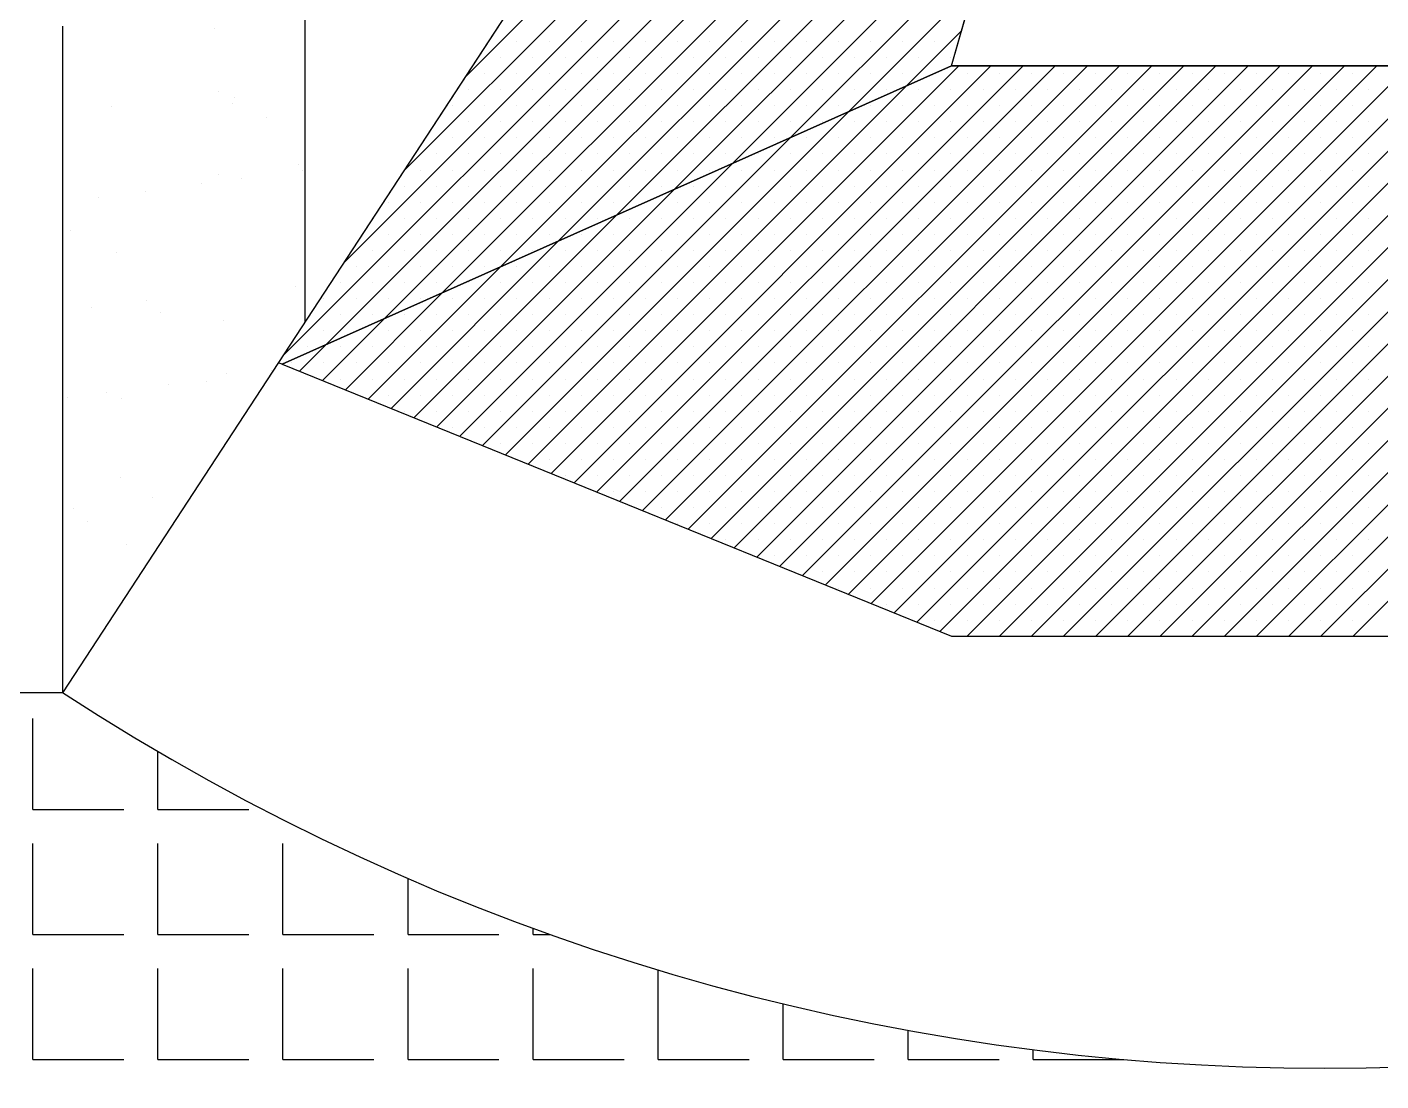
# Model space of a CAD drawing. Extents: x 17373 to 24759, y 49315 to 53755.
# Drawn here: x 18632 to 19615, y 49833 to 50598 of the extents above; entities that cross this region are included whole.
import ezdxf

# ---------------------------------------------------------------- set-up
doc = ezdxf.new("R2010")
doc.units = 0
doc.header["$LTSCALE"] = 10
doc.header["$MEASUREMENT"] = 0
doc.layers.get('0').update_dxf_attribs({"color": 3, "linetype": 'CONTINUOUS'})
for name, color, linetype in [('3', 3, 'CONTINUOUS'), ('7', 7, 'CONTINUOUS'), ('BH', 3, 'CONTINUOUS')]:
    doc.layers.add(name, color=color, linetype=linetype)

# ---------------------------------------------------------------- blocks, each defined once
blk = doc.blocks.new('*X8')
at = {"color": 0}
for p, q in [((748.45, 440.86), (882.91, 575.32)), ((756, 437.8), (893.52, 575.32)), ((763.54, 434.73), (904.12, 575.32)), ((771.08, 431.67), (914.73, 575.32)), ((778.62, 428.6), (925.34, 575.32)), ((786.16, 425.54), (935.94, 575.32)), ((793.7, 422.47), (946.55, 575.32)), ((801.24, 419.41), (957.16, 575.32)), ((808.78, 416.34), (967.76, 575.32)), ((816.33, 413.27), (978.37, 575.32)), ((823.87, 410.21), (988.98, 575.32)), ((831.41, 407.14), (999.58, 575.32)), ((838.95, 404.08), (1010.19, 575.32)), ((846.49, 401.01), (1020.8, 575.32)), ((854.03, 397.95), (1031.4, 575.32)), ((861.57, 394.88), (1042.01, 575.32)), ((869.11, 391.82), (1052.62, 575.32)), ((875.04, 572.76), (875.04, 572.76)), ((876.66, 388.75), (1063.22, 575.32)), ((885.65, 572.76), (885.65, 572.76)), ((885.69, 387.18), (1073.83, 575.32)), ((896.26, 572.76), (896.26, 572.76)), ((896.3, 387.18), (1084.44, 575.32)), ((906.86, 572.76), (906.86, 572.76)), ((906.9, 387.18), (1095.04, 575.32)), ((917.47, 572.76), (917.47, 572.76)), ((917.51, 387.18), (1105.65, 575.32)), ((928.08, 572.76), (928.08, 572.76)), ((928.12, 387.18), (1116.26, 575.32)), ((938.68, 572.76), (938.68, 572.76)), ((938.72, 387.18), (1126.7, 575.16)), ((949.29, 572.76), (949.29, 572.76)), ((949.33, 387.18), (1134.05, 571.9)), ((959.9, 572.76), (959.9, 572.76)), ((970.5, 572.76), (970.5, 572.76)), ((981.11, 572.76), (981.11, 572.76)), ((991.72, 572.76), (991.72, 572.76)), ((1002.32, 572.76), (1002.32, 572.76)), ((1012.93, 572.76), (1012.93, 572.76)), ((740.91, 443.93), (865.7, 568.72)), ((869.74, 567.45), (869.74, 567.45)), ((880.35, 567.45), (880.35, 567.45)), ((890.95, 567.45), (890.95, 567.45)), ((901.56, 567.45), (901.56, 567.45)), ((912.17, 567.45), (912.17, 567.45)), ((922.77, 567.45), (922.77, 567.45)), ((933.38, 567.45), (933.38, 567.45)), ((943.99, 567.45), (943.99, 567.45)), ((954.59, 567.45), (954.59, 567.45)), ((959.94, 387.18), (1141.4, 568.65)), ((965.2, 567.45), (965.2, 567.45)), ((975.81, 567.45), (975.81, 567.45)), ((986.41, 567.45), (986.41, 567.45)), ((997.02, 567.45), (997.02, 567.45)), ((1007.63, 567.45), (1007.63, 567.45)), ((1018.23, 567.45), (1018.23, 567.45)), ((970.54, 387.18), (1148.75, 565.39)), ((733.37, 446.99), (846.57, 560.19)), ((853.83, 562.15), (853.83, 562.15)), ((864.44, 562.15), (864.44, 562.15)), ((875.04, 562.15), (875.04, 562.15)), ((885.65, 562.15), (885.65, 562.15)), ((896.26, 562.15), (896.26, 562.15)), ((906.86, 562.15), (906.86, 562.15)), ((917.47, 562.15), (917.47, 562.15)), ((928.08, 562.15), (928.08, 562.15)), ((938.68, 562.15), (938.68, 562.15)), ((949.29, 562.15), (949.29, 562.15)), ((959.9, 562.15), (959.9, 562.15)), ((970.5, 562.15), (970.5, 562.15)), ((981.11, 562.15), (981.11, 562.15)), ((981.15, 387.18), (1156.11, 562.14)), ((991.72, 562.15), (991.72, 562.15)), ((991.76, 387.18), (1163.46, 558.88)), ((1002.32, 562.15), (1002.32, 562.15)), ((1012.93, 562.15), (1012.93, 562.15)), ((848.53, 556.85), (848.53, 556.85)), ((859.13, 556.85), (859.13, 556.85)), ((869.74, 556.85), (869.74, 556.85)), ((880.35, 556.85), (880.35, 556.85)), ((890.95, 556.85), (890.95, 556.85)), ((901.56, 556.85), (901.56, 556.85)), ((912.17, 556.85), (912.17, 556.85)), ((922.77, 556.85), (922.77, 556.85)), ((933.38, 556.85), (933.38, 556.85)), ((943.99, 556.85), (943.99, 556.85)), ((954.59, 556.85), (954.59, 556.85)), ((965.2, 556.85), (965.2, 556.85)), ((975.81, 556.85), (975.81, 556.85)), ((986.41, 556.85), (986.41, 556.85)), ((997.02, 556.85), (997.02, 556.85)), ((1002.36, 387.18), (1170.81, 555.63)), ((1007.63, 556.85), (1007.63, 556.85)), ((1018.23, 556.85), (1018.23, 556.85)), ((725.83, 450.06), (827.44, 551.66)), ((832.62, 551.54), (832.62, 551.54)), ((843.22, 551.54), (843.22, 551.54)), ((853.83, 551.54), (853.83, 551.54)), ((864.44, 551.54), (864.44, 551.54)), ((875.04, 551.54), (875.04, 551.54)), ((885.65, 551.54), (885.65, 551.54)), ((896.26, 551.54), (896.26, 551.54)), ((906.86, 551.54), (906.86, 551.54)), ((917.47, 551.54), (917.47, 551.54)), ((928.08, 551.54), (928.08, 551.54)), ((938.68, 551.54), (938.68, 551.54)), ((949.29, 551.54), (949.29, 551.54)), ((959.9, 551.54), (959.9, 551.54)), ((970.5, 551.54), (970.5, 551.54)), ((981.11, 551.54), (981.11, 551.54)), ((991.72, 551.54), (991.72, 551.54)), ((1002.32, 551.54), (1002.32, 551.54)), ((1012.93, 551.54), (1012.93, 551.54)), ((1012.97, 387.18), (1178.16, 552.37)), ((816.71, 546.24), (816.71, 546.24)), ((827.31, 546.24), (827.31, 546.24)), ((837.92, 546.24), (837.92, 546.24)), ((848.53, 546.24), (848.53, 546.24)), ((859.13, 546.24), (859.13, 546.24)), ((869.74, 546.24), (869.74, 546.24)), ((880.35, 546.24), (880.35, 546.24)), ((890.95, 546.24), (890.95, 546.24)), ((901.56, 546.24), (901.56, 546.24)), ((912.17, 546.24), (912.17, 546.24)), ((922.77, 546.24), (922.77, 546.24)), ((933.38, 546.24), (933.38, 546.24)), ((943.99, 546.24), (943.99, 546.24)), ((954.59, 546.24), (954.59, 546.24)), ((965.2, 546.24), (965.2, 546.24)), ((975.81, 546.24), (975.81, 546.24)), ((986.41, 546.24), (986.41, 546.24)), ((997.02, 546.24), (997.02, 546.24)), ((1007.63, 546.24), (1007.63, 546.24)), ((1018.23, 546.24), (1018.23, 546.24)), ((718.29, 453.12), (808.3, 543.14)), ((811.41, 540.94), (811.41, 540.94)), ((822.01, 540.94), (822.01, 540.94)), ((832.62, 540.94), (832.62, 540.94)), ((843.22, 540.94), (843.22, 540.94)), ((853.83, 540.94), (853.83, 540.94)), ((864.44, 540.94), (864.44, 540.94)), ((875.04, 540.94), (875.04, 540.94)), ((885.65, 540.94), (885.65, 540.94)), ((896.26, 540.94), (896.26, 540.94)), ((906.86, 540.94), (906.86, 540.94)), ((917.47, 540.94), (917.47, 540.94)), ((928.08, 540.94), (928.08, 540.94)), ((938.68, 540.94), (938.68, 540.94)), ((949.29, 540.94), (949.29, 540.94)), ((959.9, 540.94), (959.9, 540.94)), ((970.5, 540.94), (970.5, 540.94)), ((981.11, 540.94), (981.11, 540.94)), ((991.72, 540.94), (991.72, 540.94)), ((1002.32, 540.94), (1002.32, 540.94)), ((1012.93, 540.94), (1012.93, 540.94)), ((710.75, 456.19), (789.17, 534.61)), ((795.5, 535.63), (795.5, 535.63)), ((806.1, 535.63), (806.1, 535.63)), ((816.71, 535.63), (816.71, 535.63)), ((827.31, 535.63), (827.31, 535.63)), ((837.92, 535.63), (837.92, 535.63)), ((848.53, 535.63), (848.53, 535.63)), ((859.13, 535.63), (859.13, 535.63)), ((869.74, 535.63), (869.74, 535.63)), ((880.35, 535.63), (880.35, 535.63)), ((890.95, 535.63), (890.95, 535.63)), ((901.56, 535.63), (901.56, 535.63)), ((912.17, 535.63), (912.17, 535.63)), ((922.77, 535.63), (922.77, 535.63)), ((933.38, 535.63), (933.38, 535.63)), ((943.99, 535.63), (943.99, 535.63)), ((954.59, 535.63), (954.59, 535.63)), ((965.2, 535.63), (965.2, 535.63)), ((975.81, 535.63), (975.81, 535.63)), ((986.41, 535.63), (986.41, 535.63)), ((997.02, 535.63), (997.02, 535.63)), ((1007.63, 535.63), (1007.63, 535.63)), ((1018.23, 535.63), (1018.23, 535.63)), ((779.59, 530.33), (779.59, 530.33)), ((790.19, 530.33), (790.19, 530.33)), ((800.8, 530.33), (800.8, 530.33)), ((811.41, 530.33), (811.41, 530.33)), ((822.01, 530.33), (822.01, 530.33)), ((832.62, 530.33), (832.62, 530.33)), ((843.22, 530.33), (843.22, 530.33)), ((853.83, 530.33), (853.83, 530.33)), ((864.44, 530.33), (864.44, 530.33)), ((875.04, 530.33), (875.04, 530.33)), ((885.65, 530.33), (885.65, 530.33)), ((896.26, 530.33), (896.26, 530.33)), ((906.86, 530.33), (906.86, 530.33)), ((917.47, 530.33), (917.47, 530.33)), ((928.08, 530.33), (928.08, 530.33)), ((938.68, 530.33), (938.68, 530.33)), ((949.29, 530.33), (949.29, 530.33)), ((959.9, 530.33), (959.9, 530.33)), ((970.5, 530.33), (970.5, 530.33)), ((981.11, 530.33), (981.11, 530.33)), ((991.72, 530.33), (991.72, 530.33)), ((1002.32, 530.33), (1002.32, 530.33)), ((1012.93, 530.33), (1012.93, 530.33)), ((703.21, 459.25), (770.04, 526.09)), ((774.28, 525.03), (774.28, 525.03)), ((784.89, 525.03), (784.89, 525.03)), ((795.5, 525.03), (795.5, 525.03)), ((806.1, 525.03), (806.1, 525.03)), ((816.71, 525.03), (816.71, 525.03)), ((827.31, 525.03), (827.31, 525.03)), ((837.92, 525.03), (837.92, 525.03)), ((848.53, 525.03), (848.53, 525.03)), ((859.13, 525.03), (859.13, 525.03)), ((869.74, 525.03), (869.74, 525.03)), ((880.35, 525.03), (880.35, 525.03)), ((890.95, 525.03), (890.95, 525.03)), ((901.56, 525.03), (901.56, 525.03)), ((912.17, 525.03), (912.17, 525.03)), ((922.77, 525.03), (922.77, 525.03)), ((933.38, 525.03), (933.38, 525.03)), ((943.99, 525.03), (943.99, 525.03)), ((954.59, 525.03), (954.59, 525.03)), ((965.2, 525.03), (965.2, 525.03)), ((975.81, 525.03), (975.81, 525.03)), ((986.41, 525.03), (986.41, 525.03)), ((997.02, 525.03), (997.02, 525.03)), ((1007.63, 525.03), (1007.63, 525.03)), ((1018.23, 525.03), (1018.23, 525.03)), ((758.37, 519.72), (758.37, 519.72)), ((768.98, 519.72), (768.98, 519.72)), ((779.59, 519.72), (779.59, 519.72)), ((790.19, 519.72), (790.19, 519.72)), ((800.8, 519.72), (800.8, 519.72)), ((811.41, 519.72), (811.41, 519.72)), ((822.01, 519.72), (822.01, 519.72)), ((832.62, 519.72), (832.62, 519.72)), ((843.22, 519.72), (843.22, 519.72)), ((853.83, 519.72), (853.83, 519.72)), ((864.44, 519.72), (864.44, 519.72)), ((875.04, 519.72), (875.04, 519.72)), ((885.65, 519.72), (885.65, 519.72)), ((896.26, 519.72), (896.26, 519.72)), ((906.86, 519.72), (906.86, 519.72)), ((917.47, 519.72), (917.47, 519.72)), ((928.08, 519.72), (928.08, 519.72)), ((938.68, 519.72), (938.68, 519.72)), ((949.29, 519.72), (949.29, 519.72)), ((959.9, 519.72), (959.9, 519.72)), ((970.5, 519.72), (970.5, 519.72)), ((981.11, 519.72), (981.11, 519.72)), ((991.72, 519.72), (991.72, 519.72)), ((1002.32, 519.72), (1002.32, 519.72)), ((1012.93, 519.72), (1012.93, 519.72)), ((695.66, 462.32), (750.9, 517.56)), ((753.07, 514.42), (753.07, 514.42)), ((763.68, 514.42), (763.68, 514.42)), ((774.28, 514.42), (774.28, 514.42)), ((784.89, 514.42), (784.89, 514.42)), ((795.5, 514.42), (795.5, 514.42)), ((806.1, 514.42), (806.1, 514.42)), ((816.71, 514.42), (816.71, 514.42)), ((827.31, 514.42), (827.31, 514.42)), ((837.92, 514.42), (837.92, 514.42)), ((848.53, 514.42), (848.53, 514.42)), ((859.13, 514.42), (859.13, 514.42)), ((869.74, 514.42), (869.74, 514.42)), ((880.35, 514.42), (880.35, 514.42)), ((890.95, 514.42), (890.95, 514.42)), ((901.56, 514.42), (901.56, 514.42)), ((912.17, 514.42), (912.17, 514.42)), ((922.77, 514.42), (922.77, 514.42)), ((933.38, 514.42), (933.38, 514.42)), ((943.99, 514.42), (943.99, 514.42)), ((954.59, 514.42), (954.59, 514.42)), ((965.2, 514.42), (965.2, 514.42)), ((975.81, 514.42), (975.81, 514.42)), ((986.41, 514.42), (986.41, 514.42)), ((997.02, 514.42), (997.02, 514.42)), ((1007.63, 514.42), (1007.63, 514.42)), ((1018.23, 514.42), (1018.23, 514.42)), ((737.16, 509.12), (737.16, 509.12)), ((747.77, 509.12), (747.77, 509.12)), ((758.37, 509.12), (758.37, 509.12)), ((768.98, 509.12), (768.98, 509.12)), ((779.59, 509.12), (779.59, 509.12)), ((790.19, 509.12), (790.19, 509.12)), ((800.8, 509.12), (800.8, 509.12)), ((811.41, 509.12), (811.41, 509.12)), ((822.01, 509.12), (822.01, 509.12)), ((832.62, 509.12), (832.62, 509.12)), ((843.22, 509.12), (843.22, 509.12)), ((853.83, 509.12), (853.83, 509.12)), ((864.44, 509.12), (864.44, 509.12)), ((875.04, 509.12), (875.04, 509.12)), ((885.65, 509.12), (885.65, 509.12)), ((896.26, 509.12), (896.26, 509.12)), ((906.86, 509.12), (906.86, 509.12)), ((917.47, 509.12), (917.47, 509.12)), ((928.08, 509.12), (928.08, 509.12)), ((938.68, 509.12), (938.68, 509.12)), ((949.29, 509.12), (949.29, 509.12)), ((959.9, 509.12), (959.9, 509.12)), ((970.5, 509.12), (970.5, 509.12)), ((981.11, 509.12), (981.11, 509.12)), ((991.72, 509.12), (991.72, 509.12)), ((1002.32, 509.12), (1002.32, 509.12)), ((1012.93, 509.12), (1012.93, 509.12)), ((688.12, 465.39), (731.77, 509.03)), ((680.58, 468.45), (712.64, 500.51)), ((721.25, 503.81), (721.25, 503.81)), ((731.86, 503.81), (731.86, 503.81)), ((742.46, 503.81), (742.46, 503.81)), ((753.07, 503.81), (753.07, 503.81)), ((763.68, 503.81), (763.68, 503.81)), ((774.28, 503.81), (774.28, 503.81)), ((784.89, 503.81), (784.89, 503.81)), ((795.5, 503.81), (795.5, 503.81)), ((806.1, 503.81), (806.1, 503.81)), ((816.71, 503.81), (816.71, 503.81)), ((827.31, 503.81), (827.31, 503.81)), ((837.92, 503.81), (837.92, 503.81)), ((848.53, 503.81), (848.53, 503.81)), ((859.13, 503.81), (859.13, 503.81)), ((869.74, 503.81), (869.74, 503.81)), ((880.35, 503.81), (880.35, 503.81)), ((890.95, 503.81), (890.95, 503.81)), ((901.56, 503.81), (901.56, 503.81)), ((912.17, 503.81), (912.17, 503.81)), ((922.77, 503.81), (922.77, 503.81)), ((933.38, 503.81), (933.38, 503.81)), ((943.99, 503.81), (943.99, 503.81)), ((954.59, 503.81), (954.59, 503.81)), ((965.2, 503.81), (965.2, 503.81)), ((975.81, 503.81), (975.81, 503.81)), ((986.41, 503.81), (986.41, 503.81)), ((997.02, 503.81), (997.02, 503.81)), ((1007.63, 503.81), (1007.63, 503.81)), ((1018.23, 503.81), (1018.23, 503.81)), ((715.95, 498.51), (715.95, 498.51)), ((726.55, 498.51), (726.55, 498.51)), ((737.16, 498.51), (737.16, 498.51)), ((747.77, 498.51), (747.77, 498.51)), ((758.37, 498.51), (758.37, 498.51)), ((768.98, 498.51), (768.98, 498.51)), ((779.59, 498.51), (779.59, 498.51)), ((790.19, 498.51), (790.19, 498.51)), ((800.8, 498.51), (800.8, 498.51)), ((811.41, 498.51), (811.41, 498.51)), ((822.01, 498.51), (822.01, 498.51)), ((832.62, 498.51), (832.62, 498.51)), ((843.22, 498.51), (843.22, 498.51)), ((853.83, 498.51), (853.83, 498.51)), ((864.44, 498.51), (864.44, 498.51)), ((875.04, 498.51), (875.04, 498.51)), ((885.65, 498.51), (885.65, 498.51)), ((896.26, 498.51), (896.26, 498.51)), ((906.86, 498.51), (906.86, 498.51)), ((917.47, 498.51), (917.47, 498.51)), ((928.08, 498.51), (928.08, 498.51)), ((938.68, 498.51), (938.68, 498.51)), ((949.29, 498.51), (949.29, 498.51)), ((959.9, 498.51), (959.9, 498.51)), ((970.5, 498.51), (970.5, 498.51)), ((981.11, 498.51), (981.11, 498.51)), ((991.72, 498.51), (991.72, 498.51)), ((1002.32, 498.51), (1002.32, 498.51)), ((1012.93, 498.51), (1012.93, 498.51)), ((673.04, 471.52), (693.51, 491.98)), ((700.04, 493.21), (700.04, 493.21)), ((710.64, 493.21), (710.64, 493.21)), ((721.25, 493.21), (721.25, 493.21)), ((731.86, 493.21), (731.86, 493.21)), ((742.46, 493.21), (742.46, 493.21)), ((753.07, 493.21), (753.07, 493.21)), ((763.68, 493.21), (763.68, 493.21)), ((774.28, 493.21), (774.28, 493.21)), ((784.89, 493.21), (784.89, 493.21)), ((795.5, 493.21), (795.5, 493.21)), ((806.1, 493.21), (806.1, 493.21)), ((816.71, 493.21), (816.71, 493.21)), ((827.31, 493.21), (827.31, 493.21)), ((837.92, 493.21), (837.92, 493.21)), ((848.53, 493.21), (848.53, 493.21)), ((859.13, 493.21), (859.13, 493.21)), ((869.74, 493.21), (869.74, 493.21)), ((880.35, 493.21), (880.35, 493.21)), ((890.95, 493.21), (890.95, 493.21)), ((901.56, 493.21), (901.56, 493.21)), ((912.17, 493.21), (912.17, 493.21)), ((922.77, 493.21), (922.77, 493.21)), ((933.38, 493.21), (933.38, 493.21)), ((943.99, 493.21), (943.99, 493.21)), ((954.59, 493.21), (954.59, 493.21)), ((965.2, 493.21), (965.2, 493.21)), ((975.81, 493.21), (975.81, 493.21)), ((986.41, 493.21), (986.41, 493.21)), ((997.02, 493.21), (997.02, 493.21)), ((1007.63, 493.21), (1007.63, 493.21)), ((1018.23, 493.21), (1018.23, 493.21)), ((694.73, 487.9), (694.73, 487.9)), ((705.34, 487.9), (705.34, 487.9)), ((715.95, 487.9), (715.95, 487.9)), ((726.55, 487.9), (726.55, 487.9)), ((737.16, 487.9), (737.16, 487.9)), ((747.77, 487.9), (747.77, 487.9)), ((758.37, 487.9), (758.37, 487.9)), ((768.98, 487.9), (768.98, 487.9)), ((779.59, 487.9), (779.59, 487.9)), ((790.19, 487.9), (790.19, 487.9)), ((800.8, 487.9), (800.8, 487.9)), ((811.41, 487.9), (811.41, 487.9)), ((822.01, 487.9), (822.01, 487.9)), ((832.62, 487.9), (832.62, 487.9)), ((843.22, 487.9), (843.22, 487.9)), ((853.83, 487.9), (853.83, 487.9)), ((864.44, 487.9), (864.44, 487.9)), ((875.04, 487.9), (875.04, 487.9)), ((885.65, 487.9), (885.65, 487.9)), ((896.26, 487.9), (896.26, 487.9)), ((906.86, 487.9), (906.86, 487.9)), ((917.47, 487.9), (917.47, 487.9)), ((928.08, 487.9), (928.08, 487.9)), ((938.68, 487.9), (938.68, 487.9)), ((949.29, 487.9), (949.29, 487.9)), ((959.9, 487.9), (959.9, 487.9)), ((970.5, 487.9), (970.5, 487.9)), ((981.11, 487.9), (981.11, 487.9)), ((991.72, 487.9), (991.72, 487.9)), ((1002.32, 487.9), (1002.32, 487.9)), ((1012.93, 487.9), (1012.93, 487.9)), ((665.5, 474.58), (674.37, 483.46)), ((678.82, 482.6), (678.82, 482.6)), ((689.43, 482.6), (689.43, 482.6)), ((700.04, 482.6), (700.04, 482.6)), ((710.64, 482.6), (710.64, 482.6)), ((721.25, 482.6), (721.25, 482.6)), ((731.86, 482.6), (731.86, 482.6)), ((742.46, 482.6), (742.46, 482.6)), ((753.07, 482.6), (753.07, 482.6)), ((763.68, 482.6), (763.68, 482.6)), ((774.28, 482.6), (774.28, 482.6)), ((784.89, 482.6), (784.89, 482.6)), ((795.5, 482.6), (795.5, 482.6)), ((806.1, 482.6), (806.1, 482.6)), ((816.71, 482.6), (816.71, 482.6)), ((827.31, 482.6), (827.31, 482.6)), ((837.92, 482.6), (837.92, 482.6)), ((848.53, 482.6), (848.53, 482.6)), ((859.13, 482.6), (859.13, 482.6)), ((869.74, 482.6), (869.74, 482.6)), ((880.35, 482.6), (880.35, 482.6)), ((890.95, 482.6), (890.95, 482.6)), ((901.56, 482.6), (901.56, 482.6)), ((912.17, 482.6), (912.17, 482.6)), ((922.77, 482.6), (922.77, 482.6)), ((933.38, 482.6), (933.38, 482.6)), ((943.99, 482.6), (943.99, 482.6)), ((954.59, 482.6), (954.59, 482.6)), ((965.2, 482.6), (965.2, 482.6)), ((975.81, 482.6), (975.81, 482.6)), ((986.41, 482.6), (986.41, 482.6)), ((997.02, 482.6), (997.02, 482.6)), ((1007.63, 482.6), (1007.63, 482.6)), ((1018.23, 482.6), (1018.23, 482.6)), ((662.91, 477.3), (662.91, 477.3)), ((673.52, 477.3), (673.52, 477.3)), ((684.13, 477.3), (684.13, 477.3)), ((694.73, 477.3), (694.73, 477.3)), ((705.34, 477.3), (705.34, 477.3)), ((715.95, 477.3), (715.95, 477.3)), ((726.55, 477.3), (726.55, 477.3)), ((737.16, 477.3), (737.16, 477.3)), ((747.77, 477.3), (747.77, 477.3)), ((758.37, 477.3), (758.37, 477.3)), ((768.98, 477.3), (768.98, 477.3)), ((779.59, 477.3), (779.59, 477.3)), ((790.19, 477.3), (790.19, 477.3)), ((800.8, 477.3), (800.8, 477.3)), ((811.41, 477.3), (811.41, 477.3)), ((822.01, 477.3), (822.01, 477.3)), ((832.62, 477.3), (832.62, 477.3)), ((843.22, 477.3), (843.22, 477.3)), ((853.83, 477.3), (853.83, 477.3)), ((864.44, 477.3), (864.44, 477.3)), ((875.04, 477.3), (875.04, 477.3)), ((885.65, 477.3), (885.65, 477.3)), ((896.26, 477.3), (896.26, 477.3)), ((906.86, 477.3), (906.86, 477.3)), ((917.47, 477.3), (917.47, 477.3)), ((928.08, 477.3), (928.08, 477.3)), ((938.68, 477.3), (938.68, 477.3)), ((949.29, 477.3), (949.29, 477.3)), ((959.9, 477.3), (959.9, 477.3)), ((970.5, 477.3), (970.5, 477.3)), ((981.11, 477.3), (981.11, 477.3)), ((991.72, 477.3), (991.72, 477.3)), ((1002.32, 477.3), (1002.32, 477.3)), ((1012.93, 477.3), (1012.93, 477.3)), ((678.82, 471.99), (678.82, 471.99)), ((689.43, 471.99), (689.43, 471.99)), ((700.04, 471.99), (700.04, 471.99)), ((710.64, 471.99), (710.64, 471.99)), ((721.25, 471.99), (721.25, 471.99)), ((731.86, 471.99), (731.86, 471.99)), ((742.46, 471.99), (742.46, 471.99)), ((753.07, 471.99), (753.07, 471.99)), ((763.68, 471.99), (763.68, 471.99)), ((774.28, 471.99), (774.28, 471.99)), ((784.89, 471.99), (784.89, 471.99)), ((795.5, 471.99), (795.5, 471.99)), ((806.1, 471.99), (806.1, 471.99)), ((816.71, 471.99), (816.71, 471.99)), ((827.31, 471.99), (827.31, 471.99)), ((837.92, 471.99), (837.92, 471.99)), ((848.53, 471.99), (848.53, 471.99)), ((859.13, 471.99), (859.13, 471.99)), ((869.74, 471.99), (869.74, 471.99)), ((880.35, 471.99), (880.35, 471.99)), ((890.95, 471.99), (890.95, 471.99)), ((901.56, 471.99), (901.56, 471.99)), ((912.17, 471.99), (912.17, 471.99)), ((922.77, 471.99), (922.77, 471.99)), ((933.38, 471.99), (933.38, 471.99)), ((943.99, 471.99), (943.99, 471.99)), ((954.59, 471.99), (954.59, 471.99)), ((965.2, 471.99), (965.2, 471.99)), ((975.81, 471.99), (975.81, 471.99)), ((986.41, 471.99), (986.41, 471.99)), ((997.02, 471.99), (997.02, 471.99)), ((1007.63, 471.99), (1007.63, 471.99)), ((1018.23, 471.99), (1018.23, 471.99)), ((694.73, 466.69), (694.73, 466.69)), ((705.34, 466.69), (705.34, 466.69)), ((715.95, 466.69), (715.95, 466.69)), ((726.55, 466.69), (726.55, 466.69)), ((737.16, 466.69), (737.16, 466.69)), ((747.77, 466.69), (747.77, 466.69)), ((758.37, 466.69), (758.37, 466.69)), ((768.98, 466.69), (768.98, 466.69)), ((779.59, 466.69), (779.59, 466.69)), ((790.19, 466.69), (790.19, 466.69)), ((800.8, 466.69), (800.8, 466.69)), ((811.41, 466.69), (811.41, 466.69)), ((822.01, 466.69), (822.01, 466.69)), ((832.62, 466.69), (832.62, 466.69)), ((843.22, 466.69), (843.22, 466.69)), ((853.83, 466.69), (853.83, 466.69)), ((864.44, 466.69), (864.44, 466.69)), ((875.04, 466.69), (875.04, 466.69)), ((885.65, 466.69), (885.65, 466.69)), ((896.26, 466.69), (896.26, 466.69)), ((906.86, 466.69), (906.86, 466.69)), ((917.47, 466.69), (917.47, 466.69)), ((928.08, 466.69), (928.08, 466.69)), ((938.68, 466.69), (938.68, 466.69)), ((949.29, 466.69), (949.29, 466.69)), ((959.9, 466.69), (959.9, 466.69)), ((970.5, 466.69), (970.5, 466.69)), ((981.11, 466.69), (981.11, 466.69)), ((991.72, 466.69), (991.72, 466.69)), ((1002.32, 466.69), (1002.32, 466.69)), ((1012.93, 466.69), (1012.93, 466.69)), ((700.04, 461.39), (700.04, 461.39)), ((710.64, 461.39), (710.64, 461.39)), ((721.25, 461.39), (721.25, 461.39)), ((731.86, 461.39), (731.86, 461.39)), ((742.46, 461.39), (742.46, 461.39)), ((753.07, 461.39), (753.07, 461.39)), ((763.68, 461.39), (763.68, 461.39)), ((774.28, 461.39), (774.28, 461.39)), ((784.89, 461.39), (784.89, 461.39)), ((795.5, 461.39), (795.5, 461.39)), ((806.1, 461.39), (806.1, 461.39)), ((816.71, 461.39), (816.71, 461.39)), ((827.31, 461.39), (827.31, 461.39)), ((837.92, 461.39), (837.92, 461.39)), ((848.53, 461.39), (848.53, 461.39)), ((859.13, 461.39), (859.13, 461.39)), ((869.74, 461.39), (869.74, 461.39)), ((880.35, 461.39), (880.35, 461.39)), ((890.95, 461.39), (890.95, 461.39)), ((901.56, 461.39), (901.56, 461.39)), ((912.17, 461.39), (912.17, 461.39)), ((922.77, 461.39), (922.77, 461.39)), ((933.38, 461.39), (933.38, 461.39)), ((943.99, 461.39), (943.99, 461.39)), ((954.59, 461.39), (954.59, 461.39)), ((965.2, 461.39), (965.2, 461.39)), ((975.81, 461.39), (975.81, 461.39)), ((986.41, 461.39), (986.41, 461.39)), ((997.02, 461.39), (997.02, 461.39)), ((1007.63, 461.39), (1007.63, 461.39)), ((1018.23, 461.39), (1018.23, 461.39)), ((715.95, 456.08), (715.95, 456.08)), ((726.55, 456.08), (726.55, 456.08)), ((737.16, 456.08), (737.16, 456.08)), ((747.77, 456.08), (747.77, 456.08)), ((758.37, 456.08), (758.37, 456.08)), ((768.98, 456.08), (768.98, 456.08)), ((779.59, 456.08), (779.59, 456.08)), ((790.19, 456.08), (790.19, 456.08)), ((800.8, 456.08), (800.8, 456.08)), ((811.41, 456.08), (811.41, 456.08)), ((822.01, 456.08), (822.01, 456.08)), ((832.62, 456.08), (832.62, 456.08)), ((843.22, 456.08), (843.22, 456.08)), ((853.83, 456.08), (853.83, 456.08)), ((864.44, 456.08), (864.44, 456.08)), ((875.04, 456.08), (875.04, 456.08)), ((885.65, 456.08), (885.65, 456.08)), ((896.26, 456.08), (896.26, 456.08)), ((906.86, 456.08), (906.86, 456.08)), ((917.47, 456.08), (917.47, 456.08)), ((928.08, 456.08), (928.08, 456.08)), ((938.68, 456.08), (938.68, 456.08)), ((949.29, 456.08), (949.29, 456.08)), ((959.9, 456.08), (959.9, 456.08)), ((970.5, 456.08), (970.5, 456.08)), ((981.11, 456.08), (981.11, 456.08)), ((991.72, 456.08), (991.72, 456.08)), ((1002.32, 456.08), (1002.32, 456.08)), ((1012.93, 456.08), (1012.93, 456.08)), ((731.86, 450.78), (731.86, 450.78)), ((742.46, 450.78), (742.46, 450.78)), ((753.07, 450.78), (753.07, 450.78)), ((763.68, 450.78), (763.68, 450.78)), ((774.28, 450.78), (774.28, 450.78)), ((784.89, 450.78), (784.89, 450.78)), ((795.5, 450.78), (795.5, 450.78)), ((806.1, 450.78), (806.1, 450.78)), ((816.71, 450.78), (816.71, 450.78)), ((827.31, 450.78), (827.31, 450.78)), ((837.92, 450.78), (837.92, 450.78)), ((848.53, 450.78), (848.53, 450.78)), ((859.13, 450.78), (859.13, 450.78)), ((869.74, 450.78), (869.74, 450.78)), ((880.35, 450.78), (880.35, 450.78)), ((890.95, 450.78), (890.95, 450.78)), ((901.56, 450.78), (901.56, 450.78)), ((912.17, 450.78), (912.17, 450.78)), ((922.77, 450.78), (922.77, 450.78)), ((933.38, 450.78), (933.38, 450.78)), ((943.99, 450.78), (943.99, 450.78)), ((954.59, 450.78), (954.59, 450.78)), ((965.2, 450.78), (965.2, 450.78)), ((975.81, 450.78), (975.81, 450.78)), ((986.41, 450.78), (986.41, 450.78)), ((997.02, 450.78), (997.02, 450.78)), ((1007.63, 450.78), (1007.63, 450.78)), ((1018.23, 450.78), (1018.23, 450.78)), ((737.16, 445.48), (737.16, 445.48)), ((747.77, 445.48), (747.77, 445.48)), ((758.37, 445.48), (758.37, 445.48)), ((768.98, 445.48), (768.98, 445.48)), ((779.59, 445.48), (779.59, 445.48)), ((790.19, 445.48), (790.19, 445.48)), ((800.8, 445.48), (800.8, 445.48)), ((811.41, 445.48), (811.41, 445.48)), ((822.01, 445.48), (822.01, 445.48)), ((832.62, 445.48), (832.62, 445.48)), ((843.22, 445.48), (843.22, 445.48)), ((853.83, 445.48), (853.83, 445.48)), ((864.44, 445.48), (864.44, 445.48)), ((875.04, 445.48), (875.04, 445.48)), ((885.65, 445.48), (885.65, 445.48)), ((896.26, 445.48), (896.26, 445.48)), ((906.86, 445.48), (906.86, 445.48)), ((917.47, 445.48), (917.47, 445.48)), ((928.08, 445.48), (928.08, 445.48)), ((938.68, 445.48), (938.68, 445.48)), ((949.29, 445.48), (949.29, 445.48)), ((959.9, 445.48), (959.9, 445.48)), ((970.5, 445.48), (970.5, 445.48)), ((981.11, 445.48), (981.11, 445.48)), ((991.72, 445.48), (991.72, 445.48)), ((1002.32, 445.48), (1002.32, 445.48)), ((1012.93, 445.48), (1012.93, 445.48)), ((753.07, 440.17), (753.07, 440.17)), ((763.68, 440.17), (763.68, 440.17)), ((774.28, 440.17), (774.28, 440.17)), ((784.89, 440.17), (784.89, 440.17)), ((795.5, 440.17), (795.5, 440.17)), ((806.1, 440.17), (806.1, 440.17)), ((816.71, 440.17), (816.71, 440.17)), ((827.31, 440.17), (827.31, 440.17)), ((837.92, 440.17), (837.92, 440.17)), ((848.53, 440.17), (848.53, 440.17)), ((859.13, 440.17), (859.13, 440.17)), ((869.74, 440.17), (869.74, 440.17)), ((880.35, 440.17), (880.35, 440.17)), ((890.95, 440.17), (890.95, 440.17)), ((901.56, 440.17), (901.56, 440.17)), ((912.17, 440.17), (912.17, 440.17)), ((922.77, 440.17), (922.77, 440.17)), ((933.38, 440.17), (933.38, 440.17)), ((943.99, 440.17), (943.99, 440.17)), ((954.59, 440.17), (954.59, 440.17)), ((965.2, 440.17), (965.2, 440.17)), ((975.81, 440.17), (975.81, 440.17)), ((986.41, 440.17), (986.41, 440.17)), ((997.02, 440.17), (997.02, 440.17)), ((1007.63, 440.17), (1007.63, 440.17)), ((1018.23, 440.17), (1018.23, 440.17)), ((768.98, 434.87), (768.98, 434.87)), ((779.59, 434.87), (779.59, 434.87)), ((790.19, 434.87), (790.19, 434.87)), ((800.8, 434.87), (800.8, 434.87)), ((811.41, 434.87), (811.41, 434.87)), ((822.01, 434.87), (822.01, 434.87)), ((832.62, 434.87), (832.62, 434.87)), ((843.22, 434.87), (843.22, 434.87)), ((853.83, 434.87), (853.83, 434.87)), ((864.44, 434.87), (864.44, 434.87)), ((875.04, 434.87), (875.04, 434.87)), ((885.65, 434.87), (885.65, 434.87)), ((896.26, 434.87), (896.26, 434.87)), ((906.86, 434.87), (906.86, 434.87)), ((917.47, 434.87), (917.47, 434.87)), ((928.08, 434.87), (928.08, 434.87)), ((938.68, 434.87), (938.68, 434.87)), ((949.29, 434.87), (949.29, 434.87)), ((959.9, 434.87), (959.9, 434.87)), ((970.5, 434.87), (970.5, 434.87)), ((981.11, 434.87), (981.11, 434.87)), ((991.72, 434.87), (991.72, 434.87)), ((1002.32, 434.87), (1002.32, 434.87)), ((1012.93, 434.87), (1012.93, 434.87)), ((784.89, 429.57), (784.89, 429.57)), ((795.5, 429.57), (795.5, 429.57)), ((806.1, 429.57), (806.1, 429.57)), ((816.71, 429.57), (816.71, 429.57)), ((827.31, 429.57), (827.31, 429.57)), ((837.92, 429.57), (837.92, 429.57)), ((848.53, 429.57), (848.53, 429.57)), ((859.13, 429.57), (859.13, 429.57)), ((869.74, 429.57), (869.74, 429.57)), ((880.35, 429.57), (880.35, 429.57)), ((890.95, 429.57), (890.95, 429.57)), ((901.56, 429.57), (901.56, 429.57)), ((912.17, 429.57), (912.17, 429.57)), ((922.77, 429.57), (922.77, 429.57)), ((933.38, 429.57), (933.38, 429.57)), ((943.99, 429.57), (943.99, 429.57)), ((954.59, 429.57), (954.59, 429.57)), ((965.2, 429.57), (965.2, 429.57)), ((975.81, 429.57), (975.81, 429.57)), ((986.41, 429.57), (986.41, 429.57)), ((997.02, 429.57), (997.02, 429.57)), ((1007.63, 429.57), (1007.63, 429.57)), ((1018.23, 429.57), (1018.23, 429.57)), ((790.19, 424.26), (790.19, 424.26)), ((800.8, 424.26), (800.8, 424.26)), ((811.41, 424.26), (811.41, 424.26)), ((822.01, 424.26), (822.01, 424.26)), ((832.62, 424.26), (832.62, 424.26)), ((843.22, 424.26), (843.22, 424.26)), ((853.83, 424.26), (853.83, 424.26)), ((864.44, 424.26), (864.44, 424.26)), ((875.04, 424.26), (875.04, 424.26)), ((885.65, 424.26), (885.65, 424.26)), ((896.26, 424.26), (896.26, 424.26)), ((906.86, 424.26), (906.86, 424.26)), ((917.47, 424.26), (917.47, 424.26)), ((928.08, 424.26), (928.08, 424.26)), ((938.68, 424.26), (938.68, 424.26)), ((949.29, 424.26), (949.29, 424.26)), ((959.9, 424.26), (959.9, 424.26)), ((970.5, 424.26), (970.5, 424.26)), ((981.11, 424.26), (981.11, 424.26)), ((991.72, 424.26), (991.72, 424.26)), ((1002.32, 424.26), (1002.32, 424.26)), ((1012.93, 424.26), (1012.93, 424.26)), ((806.1, 418.96), (806.1, 418.96)), ((816.71, 418.96), (816.71, 418.96)), ((827.31, 418.96), (827.31, 418.96)), ((837.92, 418.96), (837.92, 418.96)), ((848.53, 418.96), (848.53, 418.96)), ((859.13, 418.96), (859.13, 418.96)), ((869.74, 418.96), (869.74, 418.96)), ((880.35, 418.96), (880.35, 418.96)), ((890.95, 418.96), (890.95, 418.96)), ((901.56, 418.96), (901.56, 418.96)), ((912.17, 418.96), (912.17, 418.96)), ((922.77, 418.96), (922.77, 418.96)), ((933.38, 418.96), (933.38, 418.96)), ((943.99, 418.96), (943.99, 418.96)), ((954.59, 418.96), (954.59, 418.96)), ((965.2, 418.96), (965.2, 418.96)), ((975.81, 418.96), (975.81, 418.96)), ((986.41, 418.96), (986.41, 418.96)), ((997.02, 418.96), (997.02, 418.96)), ((1007.63, 418.96), (1007.63, 418.96)), ((1018.23, 418.96), (1018.23, 418.96)), ((822.01, 413.66), (822.01, 413.66)), ((832.62, 413.66), (832.62, 413.66)), ((843.22, 413.66), (843.22, 413.66)), ((853.83, 413.66), (853.83, 413.66)), ((864.44, 413.66), (864.44, 413.66)), ((875.04, 413.66), (875.04, 413.66)), ((885.65, 413.66), (885.65, 413.66)), ((896.26, 413.66), (896.26, 413.66)), ((906.86, 413.66), (906.86, 413.66)), ((917.47, 413.66), (917.47, 413.66)), ((928.08, 413.66), (928.08, 413.66)), ((938.68, 413.66), (938.68, 413.66)), ((949.29, 413.66), (949.29, 413.66)), ((959.9, 413.66), (959.9, 413.66)), ((970.5, 413.66), (970.5, 413.66)), ((981.11, 413.66), (981.11, 413.66)), ((991.72, 413.66), (991.72, 413.66)), ((1002.32, 413.66), (1002.32, 413.66)), ((1012.93, 413.66), (1012.93, 413.66)), ((837.92, 408.35), (837.92, 408.35)), ((848.53, 408.35), (848.53, 408.35)), ((859.13, 408.35), (859.13, 408.35)), ((869.74, 408.35), (869.74, 408.35)), ((880.35, 408.35), (880.35, 408.35)), ((890.95, 408.35), (890.95, 408.35)), ((901.56, 408.35), (901.56, 408.35)), ((912.17, 408.35), (912.17, 408.35)), ((922.77, 408.35), (922.77, 408.35)), ((933.38, 408.35), (933.38, 408.35)), ((943.99, 408.35), (943.99, 408.35)), ((954.59, 408.35), (954.59, 408.35)), ((965.2, 408.35), (965.2, 408.35)), ((975.81, 408.35), (975.81, 408.35)), ((986.41, 408.35), (986.41, 408.35)), ((997.02, 408.35), (997.02, 408.35)), ((1007.63, 408.35), (1007.63, 408.35)), ((1018.23, 408.35), (1018.23, 408.35)), ((843.22, 403.05), (843.22, 403.05)), ((853.83, 403.05), (853.83, 403.05)), ((864.44, 403.05), (864.44, 403.05)), ((875.04, 403.05), (875.04, 403.05)), ((885.65, 403.05), (885.65, 403.05)), ((896.26, 403.05), (896.26, 403.05)), ((906.86, 403.05), (906.86, 403.05)), ((917.47, 403.05), (917.47, 403.05)), ((928.08, 403.05), (928.08, 403.05)), ((938.68, 403.05), (938.68, 403.05)), ((949.29, 403.05), (949.29, 403.05)), ((959.9, 403.05), (959.9, 403.05)), ((970.5, 403.05), (970.5, 403.05)), ((981.11, 403.05), (981.11, 403.05)), ((991.72, 403.05), (991.72, 403.05)), ((1002.32, 403.05), (1002.32, 403.05)), ((1012.93, 403.05), (1012.93, 403.05)), ((859.13, 397.75), (859.13, 397.75)), ((869.74, 397.75), (869.74, 397.75)), ((880.35, 397.75), (880.35, 397.75)), ((890.95, 397.75), (890.95, 397.75)), ((901.56, 397.75), (901.56, 397.75)), ((912.17, 397.75), (912.17, 397.75)), ((922.77, 397.75), (922.77, 397.75)), ((933.38, 397.75), (933.38, 397.75)), ((943.99, 397.75), (943.99, 397.75)), ((954.59, 397.75), (954.59, 397.75)), ((965.2, 397.75), (965.2, 397.75)), ((975.81, 397.75), (975.81, 397.75)), ((986.41, 397.75), (986.41, 397.75)), ((997.02, 397.75), (997.02, 397.75)), ((1007.63, 397.75), (1007.63, 397.75)), ((1018.23, 397.75), (1018.23, 397.75)), ((875.04, 392.44), (875.04, 392.44)), ((885.65, 392.44), (885.65, 392.44)), ((896.26, 392.44), (896.26, 392.44)), ((906.86, 392.44), (906.86, 392.44)), ((917.47, 392.44), (917.47, 392.44)), ((928.08, 392.44), (928.08, 392.44)), ((938.68, 392.44), (938.68, 392.44)), ((949.29, 392.44), (949.29, 392.44)), ((959.9, 392.44), (959.9, 392.44)), ((970.5, 392.44), (970.5, 392.44)), ((981.11, 392.44), (981.11, 392.44)), ((991.72, 392.44), (991.72, 392.44)), ((1002.32, 392.44), (1002.32, 392.44)), ((1012.93, 392.44), (1012.93, 392.44))]:
    blk.add_line(p, q, dxfattribs=at)
blk = doc.blocks.new('*X4')
at = {"color": 0}
for p, q in [((637.28, 587.76), (637.28, 587.76)), ((638.8, 566.97), (638.8, 566.97)), ((643.4, 562.74), (643.4, 562.74)), ((643.92, 564.98), (643.92, 564.98)), ((603.57, 561.89), (603.57, 561.89)), ((654.47, 558.26), (654.47, 558.26)), ((665.15, 542.81), (665.15, 542.81)), ((666.51, 540.85), (666.51, 540.85)), ((633.17, 536.46), (633.17, 536.46)), ((638.86, 539.59), (638.86, 539.59)), ((646.18, 538.17), (646.18, 538.17)), ((599.21, 531.99), (599.21, 531.99)), ((614.56, 533.94), (614.56, 533.94)), ((590, 520.87), (590, 520.87)), ((605.14, 513.72), (605.14, 513.72)), ((664.11, 502.38), (664.11, 502.38)), ((614.88, 498.07), (614.88, 498.07)), ((596.8, 495.52), (596.8, 495.52)), ((619.49, 493.85), (619.49, 493.85)), ((640.43, 491.42), (640.43, 491.42)), ((641.24, 473.92), (641.24, 473.92)), ((656.22, 474.77), (656.22, 474.77)), ((622.26, 470.3), (622.26, 470.3)), ((634.75, 471.34), (634.75, 471.34)), ((588.93, 465.91), (588.93, 465.91)), ((601.94, 467.62), (601.94, 467.62)), ((606.72, 465.55), (606.72, 465.55)), ((606.45, 439.63), (606.45, 439.63)), ((590.97, 429.17), (590.97, 429.17)), ((616.99, 432.92), (616.99, 432.92)), ((595.58, 424.95), (595.58, 424.95)), ((608.29, 417.38), (608.29, 417.38))]:
    blk.add_line(p, q, dxfattribs=at)
blk = doc.blocks.new('*X3')
at = {"color": 0}
for p, q in [((577.5, 330), (577.5, 360)), ((618.75, 330), (618.75, 349.09)), ((577.5, 330), (607.5, 330)), ((618.75, 330), (648.75, 330)), ((577.5, 288.75), (577.5, 318.75)), ((618.75, 288.75), (618.75, 318.75)), ((660, 288.75), (660, 318.75)), ((701.25, 288.75), (701.25, 307.24)), ((742.5, 288.75), (742.5, 290.79)), ((577.5, 288.75), (607.5, 288.75)), ((618.75, 288.75), (648.75, 288.75)), ((660, 288.75), (690, 288.75)), ((701.25, 288.75), (731.25, 288.75)), ((742.5, 288.75), (748.15, 288.75)), ((577.5, 247.5), (577.5, 277.5)), ((618.75, 247.5), (618.75, 277.5)), ((660, 247.5), (660, 277.5)), ((701.25, 247.5), (701.25, 277.5)), ((742.5, 247.5), (742.5, 277.5)), ((783.75, 247.5), (783.75, 277.04)), ((825, 247.5), (825, 265.85)), ((866.25, 247.5), (866.25, 257.1)), ((907.5, 247.5), (907.5, 250.7)), ((577.5, 247.5), (607.5, 247.5)), ((618.75, 247.5), (648.75, 247.5)), ((660, 247.5), (690, 247.5)), ((701.25, 247.5), (731.25, 247.5)), ((742.5, 247.5), (772.5, 247.5)), ((783.75, 247.5), (813.75, 247.5)), ((825, 247.5), (855, 247.5)), ((866.25, 247.5), (896.25, 247.5)), ((907.5, 247.5), (937.34, 247.5))]:
    blk.add_line(p, q, dxfattribs=at)
blk = doc.blocks.new('*X9')
at = {"color": 0}
for p, q in [((719.97, 571.47), (943.29, 794.8)), ((699.94, 540.84), (939.04, 779.94)), ((679.92, 510.21), (934.79, 765.09)), ((659.89, 479.58), (930.54, 750.23)), ((674.37, 483.46), (926.29, 735.38)), ((693.51, 491.98), (922.05, 720.52)), ((712.64, 500.51), (917.8, 705.67)), ((731.77, 509.03), (913.55, 690.81)), ((750.9, 517.56), (909.3, 675.96)), ((770.04, 526.09), (905.05, 661.1)), ((789.17, 534.61), (900.8, 646.25)), ((808.3, 543.14), (896.56, 631.39)), ((827.44, 551.66), (892.31, 616.54)), ((846.57, 560.19), (888.06, 601.68)), ((865.7, 568.72), (883.81, 586.83)), ((737.16, 583.36), (737.16, 583.36)), ((747.77, 583.36), (747.77, 583.36)), ((758.37, 583.36), (758.37, 583.36)), ((768.98, 583.36), (768.98, 583.36)), ((779.59, 583.36), (779.59, 583.36)), ((790.19, 583.36), (790.19, 583.36)), ((800.8, 583.36), (800.8, 583.36)), ((811.41, 583.36), (811.41, 583.36)), ((822.01, 583.36), (822.01, 583.36)), ((832.62, 583.36), (832.62, 583.36)), ((843.22, 583.36), (843.22, 583.36)), ((853.83, 583.36), (853.83, 583.36)), ((864.44, 583.36), (864.44, 583.36)), ((875.04, 583.36), (875.04, 583.36)), ((731.86, 578.06), (731.86, 578.06)), ((742.46, 578.06), (742.46, 578.06)), ((753.07, 578.06), (753.07, 578.06)), ((763.68, 578.06), (763.68, 578.06)), ((774.28, 578.06), (774.28, 578.06)), ((784.89, 578.06), (784.89, 578.06)), ((795.5, 578.06), (795.5, 578.06)), ((806.1, 578.06), (806.1, 578.06)), ((816.71, 578.06), (816.71, 578.06)), ((827.31, 578.06), (827.31, 578.06)), ((837.92, 578.06), (837.92, 578.06)), ((848.53, 578.06), (848.53, 578.06)), ((859.13, 578.06), (859.13, 578.06)), ((869.74, 578.06), (869.74, 578.06)), ((880.35, 578.06), (880.35, 578.06)), ((726.55, 572.76), (726.55, 572.76)), ((737.16, 572.76), (737.16, 572.76)), ((747.77, 572.76), (747.77, 572.76)), ((758.37, 572.76), (758.37, 572.76)), ((768.98, 572.76), (768.98, 572.76)), ((779.59, 572.76), (779.59, 572.76)), ((790.19, 572.76), (790.19, 572.76)), ((800.8, 572.76), (800.8, 572.76)), ((811.41, 572.76), (811.41, 572.76)), ((822.01, 572.76), (822.01, 572.76)), ((832.62, 572.76), (832.62, 572.76)), ((843.22, 572.76), (843.22, 572.76)), ((853.83, 572.76), (853.83, 572.76)), ((864.44, 572.76), (864.44, 572.76)), ((721.25, 567.45), (721.25, 567.45)), ((731.86, 567.45), (731.86, 567.45)), ((742.46, 567.45), (742.46, 567.45)), ((753.07, 567.45), (753.07, 567.45)), ((763.68, 567.45), (763.68, 567.45)), ((774.28, 567.45), (774.28, 567.45)), ((784.89, 567.45), (784.89, 567.45)), ((795.5, 567.45), (795.5, 567.45)), ((806.1, 567.45), (806.1, 567.45)), ((816.71, 567.45), (816.71, 567.45)), ((827.31, 567.45), (827.31, 567.45)), ((837.92, 567.45), (837.92, 567.45)), ((848.53, 567.45), (848.53, 567.45)), ((859.13, 567.45), (859.13, 567.45)), ((715.95, 562.15), (715.95, 562.15)), ((726.55, 562.15), (726.55, 562.15)), ((737.16, 562.15), (737.16, 562.15)), ((747.77, 562.15), (747.77, 562.15)), ((758.37, 562.15), (758.37, 562.15)), ((768.98, 562.15), (768.98, 562.15)), ((779.59, 562.15), (779.59, 562.15)), ((790.19, 562.15), (790.19, 562.15)), ((800.8, 562.15), (800.8, 562.15)), ((811.41, 562.15), (811.41, 562.15)), ((822.01, 562.15), (822.01, 562.15)), ((832.62, 562.15), (832.62, 562.15)), ((843.22, 562.15), (843.22, 562.15)), ((710.64, 556.85), (710.64, 556.85)), ((721.25, 556.85), (721.25, 556.85)), ((731.86, 556.85), (731.86, 556.85)), ((742.46, 556.85), (742.46, 556.85)), ((753.07, 556.85), (753.07, 556.85)), ((763.68, 556.85), (763.68, 556.85)), ((774.28, 556.85), (774.28, 556.85)), ((784.89, 556.85), (784.89, 556.85)), ((795.5, 556.85), (795.5, 556.85)), ((806.1, 556.85), (806.1, 556.85)), ((816.71, 556.85), (816.71, 556.85)), ((827.31, 556.85), (827.31, 556.85)), ((837.92, 556.85), (837.92, 556.85)), ((715.95, 551.54), (715.95, 551.54)), ((726.55, 551.54), (726.55, 551.54)), ((737.16, 551.54), (737.16, 551.54)), ((747.77, 551.54), (747.77, 551.54)), ((758.37, 551.54), (758.37, 551.54)), ((768.98, 551.54), (768.98, 551.54)), ((779.59, 551.54), (779.59, 551.54)), ((790.19, 551.54), (790.19, 551.54)), ((800.8, 551.54), (800.8, 551.54)), ((811.41, 551.54), (811.41, 551.54)), ((822.01, 551.54), (822.01, 551.54)), ((710.64, 546.24), (710.64, 546.24)), ((721.25, 546.24), (721.25, 546.24)), ((731.86, 546.24), (731.86, 546.24)), ((742.46, 546.24), (742.46, 546.24)), ((753.07, 546.24), (753.07, 546.24)), ((763.68, 546.24), (763.68, 546.24)), ((774.28, 546.24), (774.28, 546.24)), ((784.89, 546.24), (784.89, 546.24)), ((795.5, 546.24), (795.5, 546.24)), ((806.1, 546.24), (806.1, 546.24)), ((705.34, 540.94), (705.34, 540.94)), ((715.95, 540.94), (715.95, 540.94)), ((726.55, 540.94), (726.55, 540.94)), ((737.16, 540.94), (737.16, 540.94)), ((747.77, 540.94), (747.77, 540.94)), ((758.37, 540.94), (758.37, 540.94)), ((768.98, 540.94), (768.98, 540.94)), ((779.59, 540.94), (779.59, 540.94)), ((790.19, 540.94), (790.19, 540.94)), ((800.8, 540.94), (800.8, 540.94)), ((700.04, 535.63), (700.04, 535.63)), ((710.64, 535.63), (710.64, 535.63)), ((721.25, 535.63), (721.25, 535.63)), ((731.86, 535.63), (731.86, 535.63)), ((742.46, 535.63), (742.46, 535.63)), ((753.07, 535.63), (753.07, 535.63)), ((763.68, 535.63), (763.68, 535.63)), ((774.28, 535.63), (774.28, 535.63)), ((784.89, 535.63), (784.89, 535.63)), ((694.73, 530.33), (694.73, 530.33)), ((705.34, 530.33), (705.34, 530.33)), ((715.95, 530.33), (715.95, 530.33)), ((726.55, 530.33), (726.55, 530.33)), ((737.16, 530.33), (737.16, 530.33)), ((747.77, 530.33), (747.77, 530.33)), ((758.37, 530.33), (758.37, 530.33)), ((768.98, 530.33), (768.98, 530.33)), ((700.04, 525.03), (700.04, 525.03)), ((710.64, 525.03), (710.64, 525.03)), ((721.25, 525.03), (721.25, 525.03)), ((731.86, 525.03), (731.86, 525.03)), ((742.46, 525.03), (742.46, 525.03)), ((753.07, 525.03), (753.07, 525.03)), ((763.68, 525.03), (763.68, 525.03)), ((694.73, 519.72), (694.73, 519.72)), ((705.34, 519.72), (705.34, 519.72)), ((715.95, 519.72), (715.95, 519.72)), ((726.55, 519.72), (726.55, 519.72)), ((737.16, 519.72), (737.16, 519.72)), ((747.77, 519.72), (747.77, 519.72)), ((689.43, 514.42), (689.43, 514.42)), ((700.04, 514.42), (700.04, 514.42)), ((710.64, 514.42), (710.64, 514.42)), ((721.25, 514.42), (721.25, 514.42)), ((731.86, 514.42), (731.86, 514.42)), ((742.46, 514.42), (742.46, 514.42)), ((684.13, 509.12), (684.13, 509.12)), ((694.73, 509.12), (694.73, 509.12)), ((705.34, 509.12), (705.34, 509.12)), ((715.95, 509.12), (715.95, 509.12)), ((726.55, 509.12), (726.55, 509.12)), ((678.82, 503.81), (678.82, 503.81)), ((689.43, 503.81), (689.43, 503.81)), ((700.04, 503.81), (700.04, 503.81)), ((710.64, 503.81), (710.64, 503.81)), ((673.52, 498.51), (673.52, 498.51)), ((684.13, 498.51), (684.13, 498.51)), ((694.73, 498.51), (694.73, 498.51)), ((705.34, 498.51), (705.34, 498.51)), ((678.82, 493.21), (678.82, 493.21)), ((689.43, 493.21), (689.43, 493.21)), ((673.52, 487.9), (673.52, 487.9)), ((684.13, 487.9), (684.13, 487.9)), ((668.22, 482.6), (668.22, 482.6))]:
    blk.add_line(p, q, dxfattribs=at)

msp = doc.modelspace()

# ---------------------------------------------------------------- linework, layer by layer
at = {"layer": '3'}
for p, q in [((18817.2, 50352.92), (19302.95, 50569.38)), ((19302.95, 50569.38), (18817.2, 50352.92)), ((18817.2, 50352.92), (19302.95, 50569.38)), ((19843.74, 50569.38), (19302.95, 50569.38)), ((19302.95, 50569.38), (19843.74, 50569.38)), ((19302.95, 50155.48), (19843.74, 50155.48)), ((19302.95, 50155.48), (19843.74, 50155.48))]:
    msp.add_line(p, q, dxfattribs=at)
at = {"layer": '7'}
for p, q in [((19573.34, 51514.85), (18657.75, 50114.29)), ((19573.34, 51514.85), (18814.48, 50354.03)), ((19302.95, 50569.38), (19573.34, 51514.85)), ((19302.95, 50569.38), (19573.34, 51514.85)), ((18833.75, 50774.48), (18833.75, 50383.52)), ((18657.75, 50598.29), (18657.75, 50114.29)), ((18814.48, 50354.03), (18817.2, 50352.92)), ((18817.2, 50352.92), (19302.95, 50155.48)), ((18817.2, 50352.92), (19302.95, 50155.48)), ((18657.75, 50114.29), (18173.75, 50114.29))]:
    msp.add_line(p, q, dxfattribs=at)
for points in [[(19302.95, 50569.38), (19573.34, 51514.85), (18814.48, 50354.03), (18817.2, 50352.92)], [(19843.74, 50155.48), (20330.45, 50353.89), (19843.74, 50569.38), (19302.95, 50569.38), (18817.2, 50352.92), (19302.95, 50155.48)]]:
    msp.add_lwpolyline(points, close=True, dxfattribs=at)
msp.add_circle((19573.34, 51514.85), 1980, dxfattribs=at)
msp.add_arc((19573.34, 51514.85), 1673, 236.8198, 303.21979, dxfattribs=at)

# ---------------------------------------------------------------- block references
at = {"layer": '3', "xscale": 2.2, "yscale": 2.2, "zscale": 2.2}
msp.add_blockref('*X4', (17365.8, 49303.68), dxfattribs=at)
at = {"layer": 'BH', "xscale": 2.2, "yscale": 2.2, "zscale": 2.2}
for name in ['*X3', '*X8', '*X9']:
    msp.add_blockref(name, (17365.8, 49303.68), dxfattribs=at)

doc.saveas('drawing.dxf')
